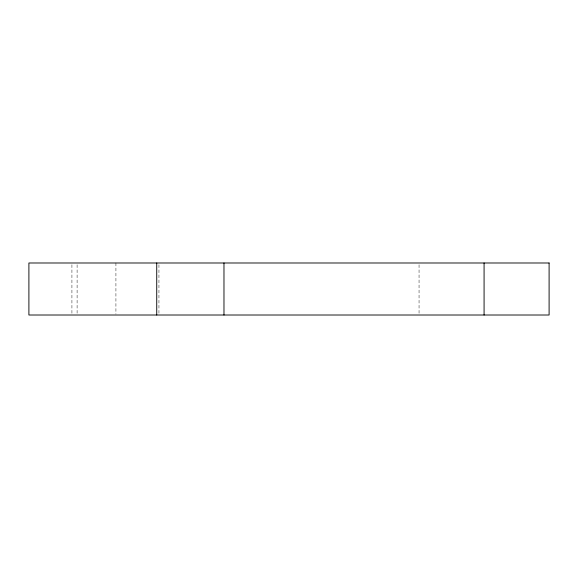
<?xml version="1.0" encoding="UTF-8"?>
<svg xmlns="http://www.w3.org/2000/svg" width="578" height="578" viewBox="0 0 578 578"><rect width="100%" height="100%" fill="white"/><g stroke="black" fill="none" stroke-linecap="round" stroke-linejoin="round"><path stroke-width="0.43" stroke-dasharray="2.89 2.17" d="M419.05 264.782L419.05 314.114M158.95 264.782L158.95 314.114M115.925 262.99L115.925 314.114M77.098 264.782L77.098 314.114M71.925 264.782L71.925 314.114"/><path stroke-width="0.87" d="M484.075 262.99L484.075 315.01M223.975 262.99L223.975 315.01M156.732 262.99L156.732 315.01M549.1 262.99L28.9 262.99L28.9 315.01L549.1 315.01L549.1 262.99"/></g></svg>
